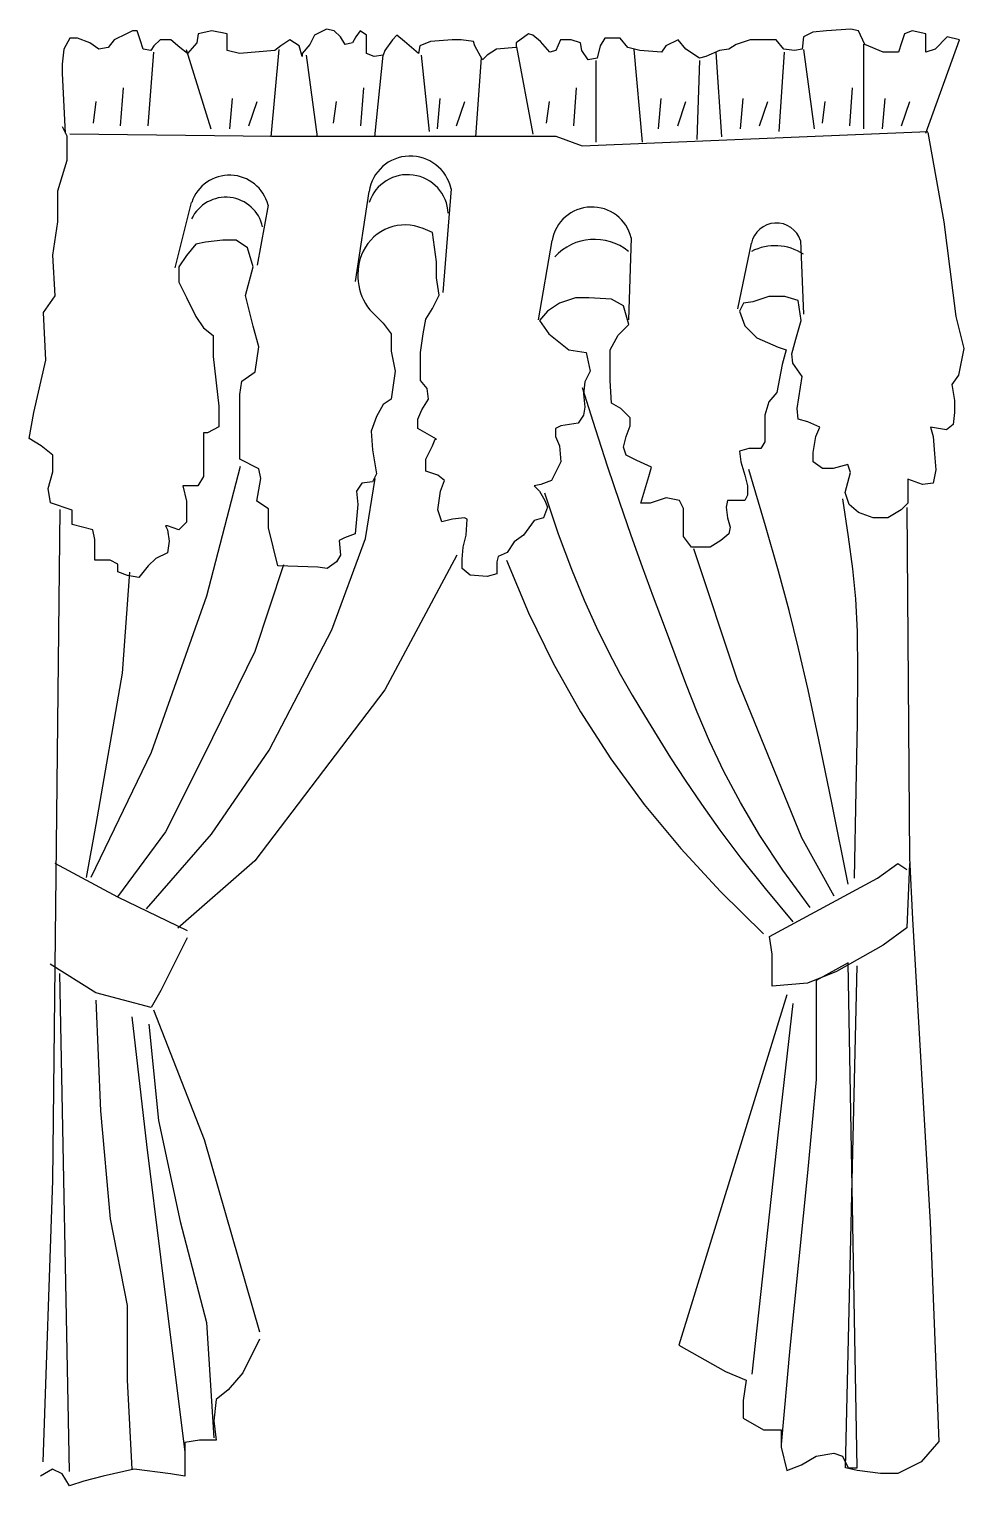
# Model space of a CAD drawing. Header units: inches. Extents: x 3.4 to 45.9, y 7.2 to 32.
# Drawn here: x 29.725 to 30.799, y 28.61 to 30.285 of the extents above; entities that cross this region are included whole.
import ezdxf

# ---------------------------------------------------------------- set-up
doc = ezdxf.new("R2010")
doc.units = ezdxf.units.IN
doc.header["$MEASUREMENT"] = 0
doc.layers.add('02', color=2, linetype='Continuous')
doc.layers.add('4', color=4, linetype='Continuous')

msp = doc.modelspace()

# ---------------------------------------------------------------- linework, layer by layer
at = {"layer": '02'}
for p, q in [((29.9053, 30.2615), (29.9336, 30.1705)), ((30.012, 30.2615), (30.0026, 30.1611)), ((30.2851, 30.2647), (30.304, 30.1643)), ((30.4201, 30.2615), (30.4296, 30.1549)), ((30.6148, 30.2615), (30.6273, 30.1705)), ((30.6838, 30.2678), (30.6838, 30.1705)), ((29.8676, 30.2584), (29.8614, 30.1737)), ((30.0434, 30.2553), (30.056, 30.1611)), ((30.1313, 30.2553), (30.1219, 30.1611)), ((30.1753, 30.2553), (30.1847, 30.1674)), ((30.2443, 30.2521), (30.2381, 30.1611)), ((30.3762, 30.249), (30.3762, 30.1549)), ((30.4955, 30.249), (30.4923, 30.158)), ((30.5143, 30.2584), (30.5206, 30.1611)), ((30.5928, 30.2584), (30.5865, 30.1674)), ((29.83, 30.1737), (29.8331, 30.2176)), ((30.1062, 30.1737), (30.1094, 30.2176)), ((30.3511, 30.1737), (30.3542, 30.2176)), ((30.6681, 30.1737), (30.6713, 30.2176)), ((29.7986, 30.1768), (29.8017, 30.2019)), ((29.9555, 30.1705), (29.9587, 30.2051)), ((29.9775, 30.1737), (29.9869, 30.2019)), ((30.0748, 30.1768), (30.078, 30.2019)), ((30.1941, 30.1705), (30.1973, 30.2051)), ((30.2161, 30.1737), (30.2255, 30.2019)), ((30.3197, 30.1768), (30.3228, 30.2019)), ((30.4484, 30.1705), (30.4515, 30.2051)), ((30.4704, 30.1737), (30.4798, 30.2019)), ((30.5426, 30.1705), (30.5457, 30.2051)), ((30.5645, 30.1737), (30.574, 30.2019)), ((30.6367, 30.1768), (30.6399, 30.2019)), ((30.7058, 30.1705), (30.7089, 30.2051)), ((30.7278, 30.1737), (30.7372, 30.2019)), ((29.7714, 30.1646), (30.0043, 30.1619)), ((30.0043, 30.1619), (30.3303, 30.1619)), ((30.3303, 30.1619), (30.3605, 30.1509)), ((30.3605, 30.1509), (30.7578, 30.1674)), ((30.0999, 29.9948), (30.1156, 30.0984)), ((30.2098, 30.1015), (30.2004, 29.9823)), ((29.8927, 30.0105), (29.9116, 30.0858)), ((29.9995, 30.0827), (29.9869, 30.0137)), ((29.9473, 30.0422), (29.9276, 30.04)), ((29.9626, 30.0422), (29.9473, 30.0422)), ((29.9758, 30.0335), (29.9626, 30.0422)), ((30.1886, 30.0511), (30.1779, 30.0557)), ((30.1932, 30.0173), (30.1886, 30.0511)), ((30.3103, 29.9509), (30.326, 30.0419)), ((30.417, 30.045), (30.4139, 29.9509)), ((30.6116, 30.0419), (30.6148, 29.9572)), ((29.9056, 30.0247), (29.8969, 30.0115)), ((29.9166, 30.0378), (29.9056, 30.0247)), ((29.9276, 30.04), (29.9166, 30.0378)), ((29.9824, 30.0115), (29.9758, 30.0335)), ((30.5394, 29.9635), (30.5551, 30.0388)), ((29.8969, 30.0115), (29.8969, 29.994)), ((29.9736, 29.9787), (29.9824, 30.0115)), ((30.1932, 29.9989), (30.1932, 30.0173)), ((29.8969, 29.994), (29.9056, 29.9765)), ((30.1963, 29.979), (30.1932, 29.9989)), ((29.9056, 29.9765), (29.9166, 29.9546)), ((29.9824, 29.9436), (29.9736, 29.9787)), ((30.1886, 29.9637), (30.1963, 29.979)), ((30.3528, 29.9759), (30.3344, 29.9698)), ((30.3681, 29.9759), (30.3528, 29.9759)), ((30.3942, 29.9744), (30.3681, 29.9759)), ((30.5753, 29.9775), (30.5569, 29.9713)), ((30.5937, 29.9775), (30.5753, 29.9775)), ((30.609, 29.9729), (30.5937, 29.9775)), ((30.1165, 29.9621), (30.1319, 29.9468)), ((30.181, 29.9514), (30.1886, 29.9637)), ((30.3206, 29.9606), (30.3114, 29.9499)), ((30.3344, 29.9698), (30.3206, 29.9606)), ((30.408, 29.9667), (30.3942, 29.9744)), ((30.4142, 29.9453), (30.408, 29.9667)), ((30.5461, 29.9698), (30.5415, 29.9606)), ((30.5415, 29.9606), (30.5477, 29.9437)), ((30.5569, 29.9713), (30.5461, 29.9698)), ((30.6121, 29.9499), (30.609, 29.9729)), ((29.9166, 29.9546), (29.9254, 29.9414)), ((29.9254, 29.9414), (29.9363, 29.9327)), ((29.9889, 29.9195), (29.9824, 29.9436)), ((30.1319, 29.9468), (30.1411, 29.9345)), ((30.1779, 29.9345), (30.181, 29.9514)), ((30.3114, 29.9499), (30.3221, 29.9345)), ((30.4019, 29.933), (30.4142, 29.9453)), ((30.5477, 29.9437), (30.5615, 29.9299)), ((30.606, 29.9284), (30.6121, 29.9499)), ((29.9363, 29.9327), (29.9363, 29.9086)), ((30.1411, 29.9345), (30.1411, 29.9146)), ((30.1748, 29.9131), (30.1779, 29.9345)), ((30.3221, 29.9345), (30.3451, 29.9161)), ((30.3927, 29.9161), (30.4019, 29.933)), ((30.5615, 29.9299), (30.586, 29.9192)), ((30.6014, 29.9115), (30.606, 29.9284)), ((29.9363, 29.9086), (29.9429, 29.8516)), ((29.9846, 29.891), (29.9889, 29.9195)), ((30.1411, 29.9146), (30.1457, 29.8916)), ((30.1748, 29.8809), (30.1748, 29.9131)), ((30.3451, 29.9161), (30.3651, 29.9131)), ((30.3651, 29.9131), (30.3697, 29.8916)), ((30.3927, 29.8809), (30.3927, 29.9161)), ((30.586, 29.9192), (30.5952, 29.9161)), ((30.5952, 29.9161), (30.5906, 29.8993)), ((30.6029, 29.9008), (30.6014, 29.9115)), ((29.9692, 29.8801), (29.9846, 29.891)), ((30.1457, 29.8916), (30.1411, 29.8594)), ((30.3697, 29.8916), (30.3635, 29.8793)), ((30.5906, 29.8993), (30.5845, 29.8671)), ((30.6136, 29.8855), (30.6029, 29.9008)), ((29.967, 29.8648), (29.9692, 29.8801)), ((30.1825, 29.8717), (30.1748, 29.8809)), ((30.3635, 29.8793), (30.362, 29.8655)), ((30.3942, 29.8548), (30.3927, 29.8809)), ((30.6075, 29.8487), (30.6136, 29.8855)), ((29.967, 29.7903), (29.967, 29.8648)), ((30.1411, 29.8594), (30.1319, 29.8533)), ((30.1763, 29.8471), (30.184, 29.8594)), ((30.184, 29.8594), (30.1825, 29.8717)), ((30.3757, 29.8252), (30.3609, 29.8724)), ((30.362, 29.8655), (30.3635, 29.8502)), ((30.5845, 29.8671), (30.5753, 29.8563)), ((29.9429, 29.8516), (29.9429, 29.8275)), ((30.1319, 29.8533), (30.1242, 29.8395)), ((30.1717, 29.8364), (30.1763, 29.8471)), ((30.362, 29.841), (30.3559, 29.8318)), ((30.3635, 29.8502), (30.362, 29.841)), ((30.405, 29.8487), (30.3942, 29.8548)), ((30.4157, 29.8379), (30.405, 29.8487)), ((30.5753, 29.8563), (30.5707, 29.841)), ((30.5707, 29.841), (30.5707, 29.8103)), ((30.609, 29.8364), (30.6075, 29.8487)), ((29.9429, 29.8275), (29.9298, 29.8209)), ((30.1242, 29.8395), (30.118, 29.8226)), ((30.1717, 29.8256), (30.1717, 29.8364)), ((30.1932, 29.8134), (30.1717, 29.8256)), ((30.3359, 29.8287), (30.3298, 29.8256)), ((30.3298, 29.8256), (30.3298, 29.8164)), ((30.3559, 29.8318), (30.3359, 29.8287)), ((30.3899, 29.7814), (30.3757, 29.8252)), ((30.4111, 29.8164), (30.4157, 29.8287)), ((30.4157, 29.8287), (30.4157, 29.8379)), ((30.6198, 29.8333), (30.609, 29.8364)), ((30.6336, 29.8272), (30.6198, 29.8333)), ((30.629, 29.8164), (30.6336, 29.8272)), ((29.9298, 29.8209), (29.9254, 29.8209)), ((29.9254, 29.8209), (29.9254, 29.7705)), ((30.118, 29.8226), (30.1196, 29.8011)), ((30.1886, 29.8057), (30.1917, 29.8134)), ((30.1917, 29.8134), (30.1932, 29.8134)), ((30.3298, 29.8164), (30.3344, 29.8057)), ((30.408, 29.8042), (30.4111, 29.8164)), ((30.5707, 29.8103), (30.5661, 29.8026)), ((30.6259, 29.798), (30.629, 29.8164)), ((29.9889, 29.7793), (29.967, 29.7903)), ((30.1196, 29.8011), (30.1242, 29.7735)), ((30.181, 29.7904), (30.1886, 29.8057)), ((30.181, 29.7766), (30.181, 29.7904)), ((30.3344, 29.8057), (30.3359, 29.7873)), ((30.4111, 29.795), (30.408, 29.8042)), ((30.4234, 29.7888), (30.4111, 29.795)), ((30.5523, 29.8026), (30.5415, 29.7996)), ((30.5415, 29.7996), (30.5431, 29.7873)), ((30.5661, 29.8026), (30.5523, 29.8026)), ((30.6259, 29.7873), (30.6259, 29.798)), ((29.9675, 29.7822), (29.9288, 29.6329)), ((29.9911, 29.7684), (29.9889, 29.7793)), ((30.1242, 29.7735), (30.1196, 29.7643)), ((30.1948, 29.772), (30.181, 29.7766)), ((30.3298, 29.775), (30.3252, 29.7658)), ((30.3359, 29.7873), (30.3298, 29.775)), ((30.4037, 29.7407), (30.3899, 29.7814)), ((30.4403, 29.7812), (30.4234, 29.7888)), ((30.4372, 29.7704), (30.4403, 29.7812)), ((30.5431, 29.7873), (30.5477, 29.772)), ((30.5712, 29.7136), (30.5523, 29.7784)), ((30.6367, 29.7796), (30.6259, 29.7873)), ((30.6489, 29.7796), (30.6367, 29.7796)), ((30.6658, 29.7842), (30.6489, 29.7796)), ((30.6627, 29.752), (30.6689, 29.775)), ((30.6689, 29.775), (30.6658, 29.7842)), ((29.9013, 29.7596), (29.9056, 29.7421)), ((29.9188, 29.7596), (29.9013, 29.7596)), ((29.9254, 29.7705), (29.9188, 29.7596)), ((29.9867, 29.7421), (29.9911, 29.7684)), ((30.1073, 29.7628), (30.1012, 29.7536)), ((30.1196, 29.7643), (30.1073, 29.7628)), ((30.1114, 29.6992), (30.1224, 29.7684)), ((30.2024, 29.7658), (30.1948, 29.772)), ((30.1978, 29.7536), (30.2024, 29.7658)), ((30.3129, 29.7612), (30.3052, 29.7597)), ((30.3052, 29.7597), (30.3114, 29.7536)), ((30.3252, 29.7658), (30.3129, 29.7612)), ((30.4326, 29.7551), (30.4372, 29.7704)), ((30.5477, 29.772), (30.5507, 29.7597)), ((30.5507, 29.7597), (30.5507, 29.749)), ((29.7741, 29.7319), (29.7495, 29.7401)), ((29.9056, 29.7421), (29.9056, 29.718)), ((29.9999, 29.7333), (29.9867, 29.7421)), ((30.1012, 29.7536), (30.1027, 29.7382)), ((30.1948, 29.7321), (30.1978, 29.7536)), ((30.3114, 29.7536), (30.3175, 29.7428)), ((30.3172, 29.7516), (30.3331, 29.7046)), ((30.3175, 29.7428), (30.3206, 29.7352)), ((30.417, 29.7025), (30.4037, 29.7407)), ((30.428, 29.7398), (30.4326, 29.7551)), ((30.4571, 29.7459), (30.4387, 29.7398)), ((30.4725, 29.7428), (30.4571, 29.7459)), ((30.4771, 29.7336), (30.4725, 29.7428)), ((30.5277, 29.7428), (30.5262, 29.7352)), ((30.5477, 29.7428), (30.5277, 29.7428)), ((30.5507, 29.749), (30.5477, 29.7428)), ((30.6597, 29.7448), (30.6664, 29.701)), ((30.6673, 29.7382), (30.6627, 29.752)), ((29.7741, 29.7155), (29.7741, 29.7319)), ((29.9999, 29.7114), (29.9999, 29.7333)), ((30.1027, 29.7382), (30.0996, 29.7045)), ((30.1994, 29.7183), (30.1948, 29.7321)), ((30.3206, 29.7352), (30.316, 29.7229)), ((30.4387, 29.7398), (30.428, 29.7398)), ((30.4771, 29.7014), (30.4771, 29.7336)), ((30.5262, 29.7352), (30.5277, 29.7229)), ((30.6781, 29.729), (30.6673, 29.7382)), ((30.695, 29.7229), (30.6781, 29.729)), ((30.7272, 29.7321), (30.7118, 29.7229)), ((30.7349, 29.7398), (30.7272, 29.7321)), ((29.7982, 29.7092), (29.7741, 29.7155)), ((29.8004, 29.6982), (29.7982, 29.7092)), ((29.8815, 29.7136), (29.8837, 29.7092)), ((29.8837, 29.7136), (29.8815, 29.7136)), ((29.8969, 29.7092), (29.8837, 29.7136)), ((29.8837, 29.7092), (29.8859, 29.6961)), ((29.9056, 29.718), (29.8969, 29.7092)), ((30.0106, 29.6677), (29.9999, 29.7114)), ((30.2116, 29.7214), (30.1994, 29.7183)), ((30.2254, 29.7229), (30.2116, 29.7214)), ((30.2285, 29.7214), (30.2254, 29.7229)), ((30.227, 29.703), (30.2285, 29.7214)), ((30.3052, 29.7198), (30.293, 29.703)), ((30.316, 29.7229), (30.3052, 29.7198)), ((30.5277, 29.7229), (30.5308, 29.7122)), ((30.5308, 29.7122), (30.5293, 29.7045)), ((30.5862, 29.6615), (30.5712, 29.7136)), ((30.7118, 29.7229), (30.695, 29.7229)), ((29.8004, 29.6741), (29.8004, 29.6982)), ((29.8859, 29.6961), (29.8837, 29.6829)), ((30.0726, 29.5942), (30.1114, 29.6992)), ((30.0874, 29.6999), (30.0812, 29.6968)), ((30.0812, 29.6968), (30.0828, 29.68)), ((30.0996, 29.7045), (30.0874, 29.6999)), ((30.2239, 29.6892), (30.227, 29.703)), ((30.2822, 29.6953), (30.2745, 29.683)), ((30.293, 29.703), (30.2822, 29.6953)), ((30.3331, 29.7046), (30.3483, 29.6638)), ((30.43, 29.6663), (30.417, 29.7025)), ((30.4863, 29.6892), (30.4771, 29.7014)), ((30.52, 29.6968), (30.5078, 29.6892)), ((30.5293, 29.7045), (30.52, 29.6968)), ((30.6664, 29.701), (30.6713, 29.6644)), ((29.818, 29.6741), (29.8004, 29.6741)), ((29.8267, 29.6698), (29.818, 29.6741)), ((29.8706, 29.6763), (29.8618, 29.6676)), ((29.8837, 29.6829), (29.8706, 29.6763)), ((30.0828, 29.68), (30.0781, 29.6723)), ((30.2224, 29.6754), (30.2239, 29.6892)), ((30.2224, 29.6646), (30.2224, 29.6754)), ((30.2638, 29.6784), (30.2623, 29.6723)), ((30.2745, 29.683), (30.2638, 29.6784)), ((30.5078, 29.6892), (30.4863, 29.6892)), ((30.4885, 29.6878), (30.5388, 29.5367)), ((29.8267, 29.661), (29.8267, 29.6698)), ((29.8377, 29.6566), (29.8267, 29.661)), ((29.8402, 29.6605), (29.8319, 29.5444)), ((29.8508, 29.6544), (29.8377, 29.6566)), ((29.8618, 29.6676), (29.8508, 29.6544)), ((30.0173, 29.6688), (29.9841, 29.5693)), ((30.0567, 29.6662), (30.0106, 29.6677)), ((30.0674, 29.6646), (30.0567, 29.6662)), ((30.0781, 29.6723), (30.0674, 29.6646)), ((30.2316, 29.657), (30.2224, 29.6646)), ((30.2515, 29.6554), (30.2316, 29.657)), ((30.2623, 29.6585), (30.2515, 29.6554)), ((30.2623, 29.6723), (30.2623, 29.6585)), ((30.3483, 29.6638), (30.3628, 29.6282)), ((30.4427, 29.6317), (30.43, 29.6663)), ((30.5984, 29.6164), (30.5862, 29.6615)), ((30.6713, 29.6644), (30.6746, 29.6298)), ((29.9288, 29.6329), (29.8651, 29.4531)), ((30.3628, 29.6282), (30.3769, 29.5968)), ((30.4551, 29.5982), (30.4427, 29.6317)), ((30.6746, 29.6298), (30.6765, 29.5921)), ((30.6094, 29.5728), (30.5984, 29.6164)), ((30.0007, 29.4559), (30.0726, 29.5942)), ((30.3769, 29.5968), (30.3907, 29.5689)), ((30.4675, 29.5653), (30.4551, 29.5982)), ((30.6765, 29.5921), (30.6772, 29.5463)), ((30.6203, 29.5252), (30.6094, 29.5728)), ((29.9841, 29.5693), (29.926, 29.4503)), ((30.3907, 29.5689), (30.4044, 29.5433)), ((30.4798, 29.5326), (30.4675, 29.5653)), ((29.8319, 29.5444), (29.8015, 29.3701)), ((30.4044, 29.5433), (30.4182, 29.5192)), ((30.6772, 29.5463), (30.6767, 29.4871)), ((30.4928, 29.4996), (30.4798, 29.5326)), ((30.5388, 29.5367), (30.6127, 29.3555)), ((30.6326, 29.4678), (30.6203, 29.5252)), ((30.4182, 29.5192), (30.4322, 29.4956)), ((30.4322, 29.4956), (30.4467, 29.4718)), ((30.5071, 29.466), (30.4928, 29.4996)), ((30.6767, 29.4871), (30.6753, 29.4096)), ((29.9343, 29.3591), (30.0007, 29.4559)), ((30.4467, 29.4718), (30.462, 29.4471)), ((30.5234, 29.4314), (30.5071, 29.466)), ((30.6475, 29.3952), (30.6326, 29.4678)), ((29.8651, 29.4531), (29.7959, 29.3093)), ((29.926, 29.4503), (29.8817, 29.3618)), ((30.462, 29.4471), (30.4788, 29.4211)), ((30.5424, 29.3954), (30.5234, 29.4314)), ((30.4788, 29.4211), (30.4976, 29.3936)), ((30.6753, 29.4096), (30.6732, 29.3085)), ((30.4976, 29.3936), (30.5188, 29.3639)), ((30.5649, 29.3576), (30.5424, 29.3954)), ((30.6664, 29.3018), (30.6475, 29.3952)), ((29.8015, 29.3701), (29.7904, 29.3093)), ((29.8817, 29.3618), (29.8264, 29.2872)), ((29.8596, 29.2733), (29.9343, 29.3591)), ((30.5188, 29.3639), (30.5431, 29.3317)), ((30.5914, 29.3176), (30.5649, 29.3576)), ((30.6127, 29.3555), (30.6497, 29.2884)), ((29.7544, 29.3259), (29.8264, 29.2872)), ((30.5431, 29.3317), (30.5708, 29.2966)), ((30.7, 29.3085), (30.7235, 29.3253)), ((30.7235, 29.3253), (30.7336, 29.3186)), ((30.737, 29.3253), (30.7336, 29.2514)), ((30.737, 29.332), (30.7403, 29.2615)), ((30.5758, 29.2414), (30.7, 29.3085)), ((30.6228, 29.2749), (30.5914, 29.3176)), ((30.5708, 29.2966), (30.6026, 29.2582)), ((29.8264, 29.2872), (29.9066, 29.2484)), ((30.7336, 29.2514), (30.7067, 29.2313)), ((30.7067, 29.2313), (30.653, 29.2011)), ((29.8015, 29.1765), (29.7489, 29.2097)), ((30.6664, 29.2112), (30.6295, 29.191)), ((30.6631, 28.6305), (30.6765, 29.2078)), ((30.6765, 28.6305), (30.6664, 29.2112)), ((29.771, 28.6262), (29.76, 29.1987)), ((30.6194, 29.1877), (30.5791, 29.1843)), ((30.653, 29.2011), (30.6194, 29.1877)), ((30.6295, 29.191), (30.6295, 29.0769)), ((29.8651, 29.1599), (29.8015, 29.1765)), ((29.8015, 29.1682), (29.807, 29.041)), ((30.6026, 29.1642), (30.5859, 29.0165)), ((29.843, 29.1489), (29.8596, 29.0023)), ((29.8623, 29.1406), (29.8734, 29.03)), ((30.6295, 29.0769), (30.6194, 28.9695)), ((29.807, 29.041), (29.8181, 28.9166)), ((29.8734, 29.03), (29.8983, 28.9138)), ((30.5859, 29.0165), (30.5556, 28.7379)), ((29.8596, 29.0023), (29.8762, 28.8696)), ((30.6194, 28.9695), (30.5993, 28.7681)), ((29.8181, 28.9166), (29.8374, 28.817)), ((29.8983, 28.9138), (29.9288, 28.7976)), ((29.8762, 28.8696), (29.9039, 28.6483)), ((29.8374, 28.817), (29.8374, 28.7313)), ((29.9288, 28.7976), (29.9371, 28.6649)), ((30.5993, 28.7681), (30.5892, 28.6573)), ((29.8374, 28.7313), (29.843, 28.6289))]:
    msp.add_line(p, q, dxfattribs=at)
for centre, radius, start, end in [((30.163, 30.0912), 0.0479, 12.4363, 171.3801), ((29.9551, 30.0713), 0.0458, 14.3549, 161.5564), ((30.16, 30.071), 0.0467, 2.7448, 161.5564), ((29.9508, 30.0483), 0.0434, 12.3173, 154.5254), ((30.3718, 30.034), 0.0465, 13.7351, 170.2127), ((30.1569, 30.0067), 0.0532, 66.8119, 154.5599), ((30.5838, 30.0328), 0.0293, 18.1305, 168.2259), ((30.3748, 29.9815), 0.0618, 50.7566, 137.7119), ((30.1668, 30.002), 0.0642, 154.5599, 218.4128), ((30.5823, 29.9771), 0.0589, 56.5149, 117.4626)]:
    msp.add_arc(centre, radius, start, end, dxfattribs=at)
at = {"layer": '4'}
for p, q in [((29.8366, 30.2798), (29.8226, 30.2728)), ((29.8437, 30.2833), (29.8366, 30.2798)), ((29.8489, 30.2833), (29.8437, 30.2833)), ((29.8524, 30.2728), (29.8489, 30.2833)), ((29.9192, 30.2798), (29.9175, 30.2693)), ((29.935, 30.2833), (29.9192, 30.2798)), ((29.9526, 30.2798), (29.935, 30.2833)), ((29.9526, 30.2605), (29.9526, 30.2798)), ((30.0528, 30.278), (30.0475, 30.2675)), ((30.0668, 30.2851), (30.0528, 30.278)), ((30.0756, 30.2833), (30.0668, 30.2851)), ((30.0826, 30.2763), (30.0756, 30.2833)), ((30.0879, 30.2675), (30.0826, 30.2763)), ((30.1002, 30.2763), (30.0967, 30.2693)), ((30.1055, 30.2833), (30.1002, 30.2763)), ((30.1125, 30.278), (30.1055, 30.2833)), ((30.1125, 30.257), (30.1125, 30.278)), ((30.1476, 30.278), (30.1424, 30.2728)), ((30.1564, 30.271), (30.1476, 30.278)), ((30.2988, 30.2798), (30.2847, 30.2693)), ((30.304, 30.278), (30.2988, 30.2798)), ((30.3128, 30.271), (30.304, 30.278)), ((30.6151, 30.2763), (30.6133, 30.2622)), ((30.6256, 30.2816), (30.6151, 30.2763)), ((30.6414, 30.2833), (30.6256, 30.2816)), ((30.6695, 30.2851), (30.6414, 30.2833)), ((30.6783, 30.2833), (30.6695, 30.2851)), ((30.6853, 30.2675), (30.6783, 30.2833)), ((30.731, 30.2798), (30.7275, 30.2693)), ((30.7398, 30.2833), (30.731, 30.2798)), ((30.7556, 30.2798), (30.7398, 30.2833)), ((30.7556, 30.2587), (30.7556, 30.2798)), ((30.7802, 30.2763), (30.7662, 30.2622)), ((30.7943, 30.2728), (30.7802, 30.2763)), ((29.7646, 30.2622), (29.7628, 30.2447)), ((29.7716, 30.2745), (29.7646, 30.2622)), ((29.7804, 30.2745), (29.7716, 30.2745)), ((29.7945, 30.2693), (29.7804, 30.2745)), ((29.805, 30.2622), (29.7945, 30.2693)), ((29.8155, 30.264), (29.805, 30.2622)), ((29.8226, 30.2728), (29.8155, 30.264)), ((29.856, 30.2622), (29.8524, 30.2728)), ((29.8647, 30.2605), (29.856, 30.2622)), ((29.8683, 30.2657), (29.8647, 30.2605)), ((29.8753, 30.2728), (29.8683, 30.2657)), ((29.8876, 30.2728), (29.8753, 30.2728)), ((29.8981, 30.264), (29.8876, 30.2728)), ((29.9069, 30.257), (29.8981, 30.264)), ((29.9175, 30.2693), (29.9069, 30.257)), ((29.9667, 30.257), (29.9526, 30.2605)), ((30.0071, 30.2605), (29.9667, 30.257)), ((30.0141, 30.2657), (30.0071, 30.2605)), ((30.0246, 30.2728), (30.0141, 30.2657)), ((30.0352, 30.2657), (30.0246, 30.2728)), ((30.0387, 30.2535), (30.0352, 30.2657)), ((30.0475, 30.2675), (30.0387, 30.257)), ((30.0967, 30.2693), (30.0879, 30.2675)), ((30.1336, 30.2605), (30.1318, 30.2552)), ((30.1424, 30.2728), (30.1336, 30.2605)), ((30.1722, 30.257), (30.1564, 30.271)), ((30.174, 30.2657), (30.1722, 30.257)), ((30.1863, 30.271), (30.174, 30.2657)), ((30.2109, 30.2728), (30.1863, 30.271)), ((30.2215, 30.2728), (30.2109, 30.2728)), ((30.2355, 30.271), (30.2215, 30.2728)), ((30.2373, 30.2657), (30.2355, 30.271)), ((30.2461, 30.2499), (30.2373, 30.2657)), ((30.2619, 30.2622), (30.2513, 30.2552)), ((30.2847, 30.264), (30.2619, 30.2622)), ((30.2847, 30.2693), (30.2847, 30.264)), ((30.3234, 30.2587), (30.3128, 30.271)), ((30.3304, 30.2605), (30.3234, 30.2587)), ((30.3357, 30.2728), (30.3304, 30.2605)), ((30.348, 30.2728), (30.3357, 30.2728)), ((30.3585, 30.2693), (30.348, 30.2728)), ((30.3603, 30.2605), (30.3585, 30.2693)), ((30.3673, 30.2499), (30.3603, 30.2605)), ((30.3814, 30.2657), (30.3778, 30.2517)), ((30.3866, 30.2745), (30.3814, 30.2657)), ((30.4042, 30.2745), (30.3866, 30.2745)), ((30.413, 30.264), (30.4042, 30.2745)), ((30.427, 30.2605), (30.413, 30.264)), ((30.4516, 30.2587), (30.427, 30.2605)), ((30.4569, 30.2657), (30.4516, 30.2587)), ((30.471, 30.2728), (30.4569, 30.2657)), ((30.4798, 30.2622), (30.471, 30.2728)), ((30.4956, 30.2517), (30.4798, 30.2622)), ((30.5184, 30.2605), (30.5026, 30.2535)), ((30.529, 30.2622), (30.5184, 30.2605)), ((30.5377, 30.2675), (30.529, 30.2622)), ((30.5536, 30.2728), (30.5377, 30.2675)), ((30.5834, 30.2728), (30.5536, 30.2728)), ((30.5922, 30.2622), (30.5834, 30.2728)), ((30.6045, 30.2605), (30.5922, 30.2622)), ((30.6133, 30.2622), (30.6045, 30.2605)), ((30.7064, 30.2587), (30.6853, 30.2675)), ((30.7275, 30.2693), (30.724, 30.2587)), ((30.7556, 30.1656), (30.7943, 30.2728)), ((30.7662, 30.2622), (30.7556, 30.2587)), ((29.7628, 30.2447), (29.7628, 30.2341)), ((30.0387, 30.257), (30.0387, 30.2535)), ((30.1213, 30.2535), (30.1125, 30.257)), ((30.1318, 30.2552), (30.1213, 30.2535)), ((30.2513, 30.2552), (30.2461, 30.2499)), ((30.3778, 30.2517), (30.3673, 30.2499)), ((30.5026, 30.2535), (30.4956, 30.2517)), ((30.724, 30.2587), (30.7064, 30.2587)), ((29.7628, 30.2341), (29.7663, 30.1656)), ((29.7686, 30.1619), (29.7632, 30.1728)), ((29.7686, 30.1345), (29.7686, 30.1619)), ((30.7579, 30.1661), (30.7763, 30.0634)), ((29.7577, 30.0989), (29.7686, 30.1345)), ((29.7577, 30.0633), (29.7577, 30.0989)), ((29.7522, 30.025), (29.7577, 30.0633)), ((30.7763, 30.0634), (30.7901, 29.9545)), ((29.7549, 29.9784), (29.7522, 30.025)), ((29.7412, 29.9592), (29.7549, 29.9784)), ((29.744, 29.9045), (29.7412, 29.9592)), ((30.7901, 29.9545), (30.7993, 29.9177)), ((30.7993, 29.9177), (30.7932, 29.887)), ((29.7303, 29.8442), (29.744, 29.9045)), ((30.7932, 29.887), (30.7855, 29.8763)), ((30.7855, 29.8763), (30.7886, 29.8579)), ((30.7886, 29.8579), (30.7886, 29.8441)), ((29.7248, 29.8141), (29.7303, 29.8442)), ((30.7886, 29.8441), (30.787, 29.8302)), ((30.7609, 29.8272), (30.764, 29.8164)), ((30.7794, 29.8241), (30.7609, 29.8272)), ((30.787, 29.8302), (30.7794, 29.8241)), ((29.7385, 29.8059), (29.7248, 29.8141)), ((30.764, 29.8164), (30.7655, 29.7965)), ((29.7522, 29.7949), (29.7385, 29.8059)), ((29.7522, 29.7758), (29.7522, 29.7949)), ((30.7655, 29.7965), (30.7671, 29.7781)), ((29.7467, 29.7566), (29.7522, 29.7758)), ((30.7671, 29.7781), (30.764, 29.7628)), ((30.7349, 29.7674), (30.7349, 29.7398)), ((30.7517, 29.7612), (30.7349, 29.7674)), ((30.764, 29.7628), (30.7517, 29.7612)), ((29.7495, 29.7401), (29.7467, 29.7566)), ((29.76, 29.7324), (29.7517, 28.9608)), ((30.7336, 29.7348), (30.737, 29.332)), ((30.2165, 29.6799), (30.1335, 29.525)), ((30.2735, 29.6744), (30.2989, 29.6139)), ((30.2989, 29.6139), (30.3273, 29.5558)), ((30.3273, 29.5558), (30.3588, 29.4998)), ((30.1335, 29.525), (30.056, 29.4227)), ((30.3588, 29.4998), (30.3936, 29.4457)), ((30.3936, 29.4457), (30.4319, 29.3933)), ((30.056, 29.4227), (29.9841, 29.3286)), ((30.4319, 29.3933), (30.4738, 29.3425)), ((30.4738, 29.3425), (30.5194, 29.2931)), ((29.9841, 29.3286), (29.8956, 29.2512)), ((30.5194, 29.2931), (30.5691, 29.2447)), ((30.7403, 29.2615), (30.7605, 28.9124)), ((29.9066, 29.2401), (29.8762, 29.1793)), ((30.5791, 29.2212), (30.5758, 29.2414)), ((30.5791, 29.1843), (30.5791, 29.2212)), ((29.8762, 29.1793), (29.8651, 29.1599)), ((30.5959, 29.1742), (30.4717, 28.7715)), ((29.8679, 29.1572), (29.926, 29.0078)), ((29.926, 29.0078), (29.9896, 28.7866)), ((29.7517, 28.9608), (29.7406, 28.6372)), ((30.7605, 28.9124), (30.7706, 28.6607)), ((29.9896, 28.7783), (29.9703, 28.7396)), ((30.4717, 28.7715), (30.5254, 28.7413)), ((29.9703, 28.7396), (29.9537, 28.7202)), ((30.5254, 28.7413), (30.5489, 28.7312)), ((29.9537, 28.7202), (29.9398, 28.7091)), ((30.5489, 28.7312), (30.5456, 28.7077)), ((29.9398, 28.7091), (29.9371, 28.6843)), ((30.5456, 28.7077), (30.5456, 28.6875)), ((30.5456, 28.6875), (30.5691, 28.6741)), ((29.9371, 28.6843), (29.9398, 28.6621)), ((30.5691, 28.6741), (30.5892, 28.6741)), ((30.5892, 28.6741), (30.5892, 28.654)), ((29.9205, 28.6621), (29.9039, 28.6594)), ((29.9039, 28.6594), (29.9039, 28.6206)), ((29.9398, 28.6621), (29.9205, 28.6621)), ((30.5892, 28.654), (30.5959, 28.6271)), ((30.7706, 28.6607), (30.7504, 28.6372)), ((30.6127, 28.6338), (30.6295, 28.6439)), ((30.6295, 28.6439), (30.6497, 28.6473)), ((30.6497, 28.6473), (30.6597, 28.6439)), ((30.6597, 28.6439), (30.6664, 28.6305)), ((30.7504, 28.6372), (30.7235, 28.6238)), ((29.7517, 28.6289), (29.7378, 28.6206)), ((29.7627, 28.6234), (29.7517, 28.6289)), ((29.771, 28.6096), (29.7627, 28.6234)), ((29.8098, 28.6206), (29.7876, 28.6151)), ((29.8457, 28.6289), (29.8098, 28.6206)), ((29.8873, 28.6234), (29.8457, 28.6289)), ((29.9039, 28.6206), (29.8873, 28.6234)), ((30.5959, 28.6271), (30.6127, 28.6338)), ((30.6765, 28.6271), (30.6631, 28.6305)), ((30.6664, 28.6305), (30.6765, 28.6305)), ((30.7034, 28.6238), (30.6765, 28.6271)), ((30.7235, 28.6238), (30.7034, 28.6238)), ((29.7876, 28.6151), (29.771, 28.6096))]:
    msp.add_line(p, q, dxfattribs=at)

doc.saveas('drawing.dxf')
